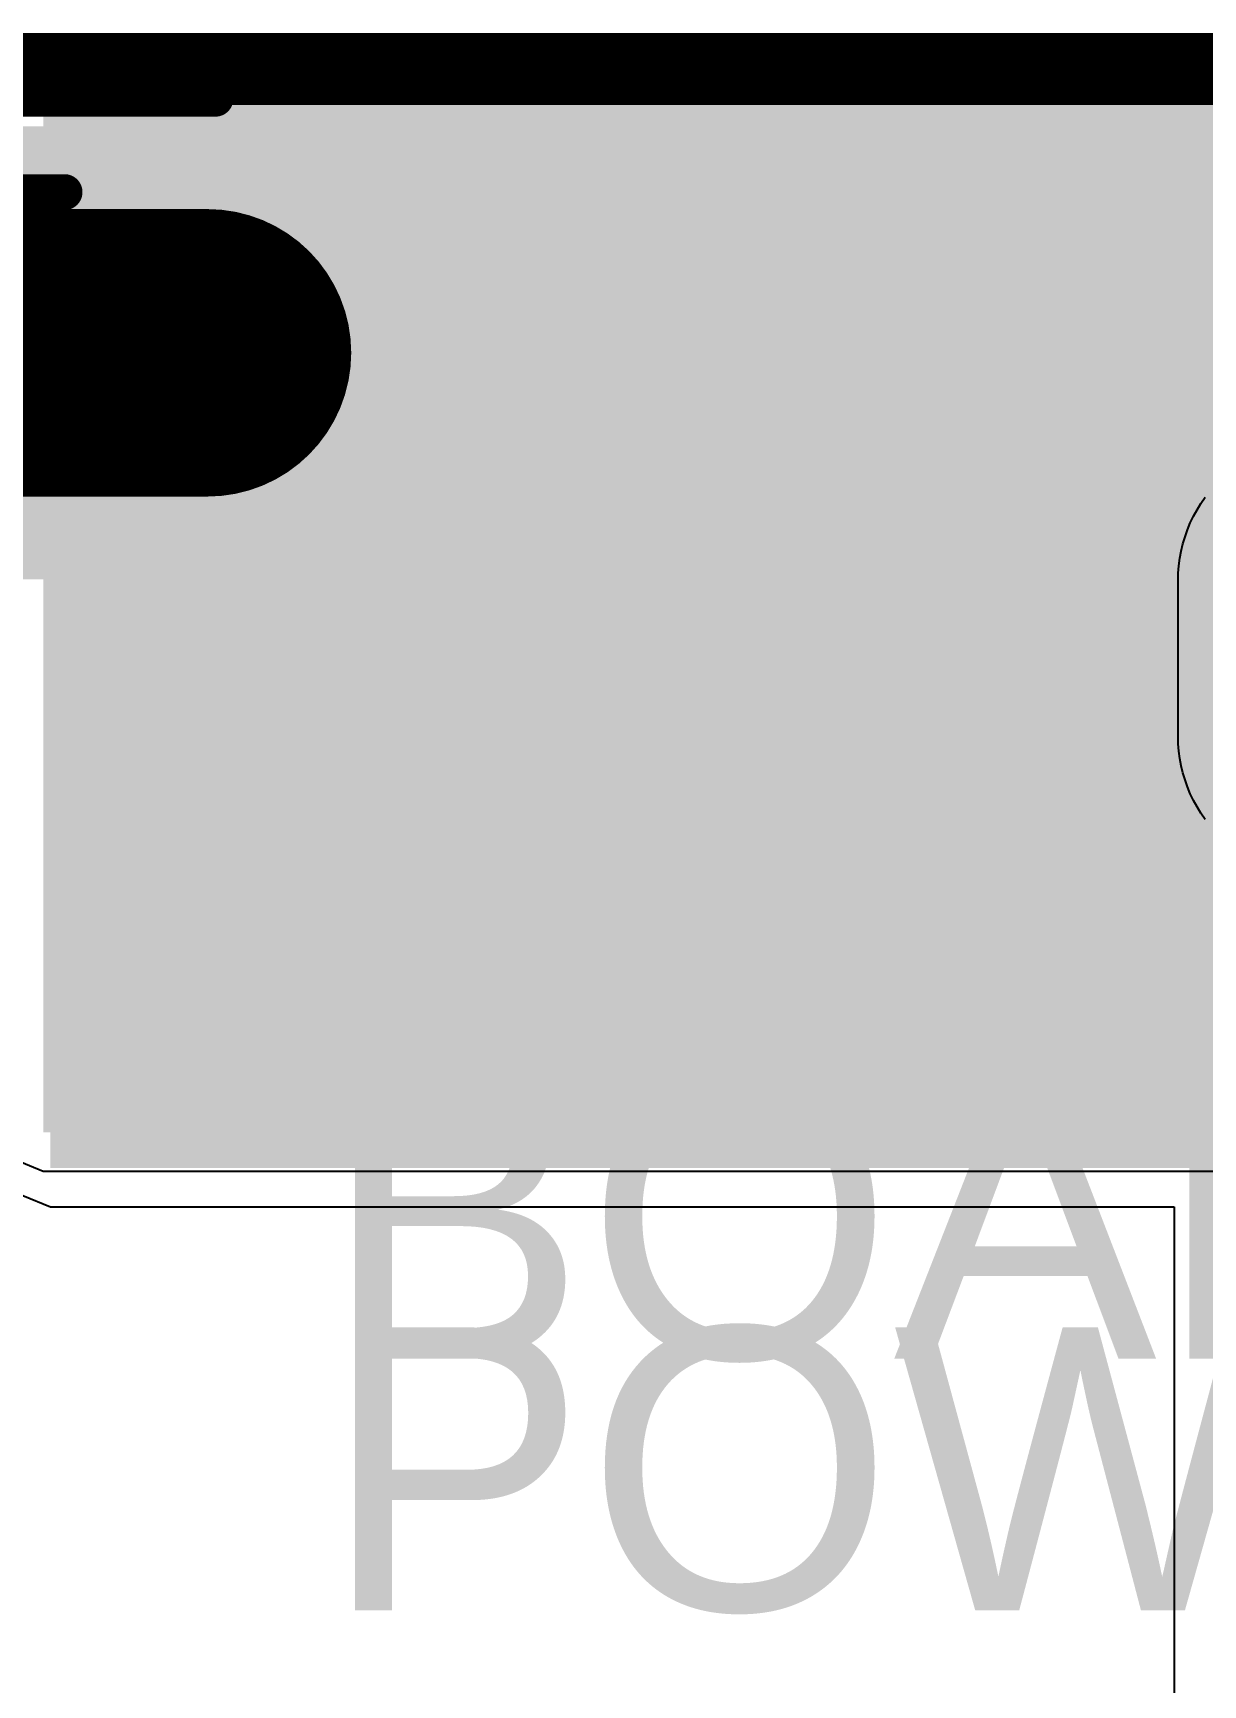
# Model space of a CAD drawing. Header units: millimetres. Extents: x -0.25 to 4.68, y -0.29 to 2.93.
# Drawn here: x 0.9806 to 1.1434, y 2.6501 to 2.8799 of the extents above; entities that cross this region are included whole.
import ezdxf

# ---------------------------------------------------------------- set-up
doc = ezdxf.new("R2010")
doc.units = ezdxf.units.MM
doc.header["$MEASUREMENT"] = 0
for name, color, linetype in [('BottomLayer', 5, 'Continuous'), ('BottomSolder', 6, 'Continuous'), ('Mechanical2', 216, 'Continuous'), ('TopLayer', 1, 'Continuous'), ('TopOverlay', 2, 'Continuous'), ('TopPaste', 8, 'Continuous'), ('TopSolder', 216, 'Continuous'), ('ViaHoleLayer', 16, 'Continuous')]:
    doc.layers.add(name, color=color, linetype=linetype)
doc.styles.add('Arial', font='arial.ttf', dxfattribs={"height": 0.2})

# ---------------------------------------------------------------- blocks, each defined once
blk = doc.blocks.new('XKNANO_113_122')
at = {"layer": 'TopLayer'}
blk.add_hatch(color=1, dxfattribs=at).paths.add_polyline_path([(-0.26969, -0.22402), (-0.24213, -0.22402), (-0.24213, -0.30669), (-0.26969, -0.30669)])
at = {"layer": 'TopPaste'}
blk.add_hatch(color=8, dxfattribs=at).paths.add_polyline_path([(-0.26969, -0.22402), (-0.24213, -0.22402), (-0.24213, -0.30669), (-0.26969, -0.30669)])
at = {"layer": 'TopSolder'}
blk.add_hatch(color=216, dxfattribs=at).paths.add_polyline_path([(-0.27369, -0.22002), (-0.23813, -0.22002), (-0.23813, -0.31069), (-0.27369, -0.31069)])
at = {"layer": 'TopOverlay', "const_width": 0.005}
for points in [[(0.236, -0.3), (-0.236, -0.3)], [(0.256, -0.313), (-0.257, -0.313)]]:
    blk.add_lwpolyline(points, dxfattribs=at)
at = {"layer": 'TopOverlay', "const_width": 0.0025}
for points in [[(-0.23725, -0.3, 1), (-0.23475, -0.3, 1)], [(-0.25825, -0.313, 1), (-0.25575, -0.313, 1)]]:
    blk.add_lwpolyline(points, format="xyb", close=True, dxfattribs=at)
blk = doc.blocks.new('10118194_0001LF__125')
at = {"layer": 'BottomSolder'}
h = blk.add_hatch(color=6, dxfattribs=at)
edge = h.paths.add_edge_path()
edge.add_arc((0.1378, -0.12106), 0.01975, 180, 360)
edge.add_line((0.15754, -0.12106), (0.15754, -0.09154))
edge.add_arc((0.1378, -0.09154), 0.01975, 0, 180)
edge.add_line((0.11805, -0.09154), (0.11805, -0.12106))
at = {"layer": 'TopSolder'}
h = blk.add_hatch(color=216, dxfattribs=at)
edge = h.paths.add_edge_path()
edge.add_arc((0.1378, -0.12106), 0.01975, 180, 360)
edge.add_line((0.15754, -0.12106), (0.15754, -0.09154))
edge.add_arc((0.1378, -0.09154), 0.01975, 0, 180)
edge.add_line((0.11805, -0.09154), (0.11805, -0.12106))
at = {"layer": 'TopLayer'}
for p, q in [((0.15373, -0.08388), (0.15431, -0.08473)), ((0.15431, -0.08473), (0.15485, -0.08561)), ((0.15485, -0.08561), (0.15534, -0.08651)), ((0.15534, -0.08651), (0.15578, -0.08744)), ((0.15578, -0.08744), (0.15618, -0.08839)), ((0.15618, -0.08839), (0.15652, -0.08936)), ((0.15652, -0.08936), (0.15681, -0.09034)), ((0.15681, -0.09034), (0.15705, -0.09134)), ((0.15705, -0.09134), (0.15724, -0.09235)), ((0.15724, -0.09235), (0.15737, -0.09337)), ((0.15737, -0.09337), (0.15745, -0.0944)), ((0.15745, -0.0944), (0.15748, -0.09547)), ((0.15748, -0.09547), (0.15748, -0.11713)), ((0.15748, -0.11713), (0.15745, -0.11816)), ((0.15737, -0.11918), (0.15724, -0.12021)), ((0.15745, -0.11816), (0.15737, -0.11918)), ((0.15705, -0.12122), (0.15681, -0.12222)), ((0.15724, -0.12021), (0.15705, -0.12122)), ((0.15652, -0.12321), (0.15617, -0.12418)), ((0.15681, -0.12222), (0.15652, -0.12321)), ((0.15533, -0.12606), (0.15484, -0.12697)), ((0.15578, -0.12513), (0.15533, -0.12606)), ((0.15617, -0.12418), (0.15578, -0.12513)), ((0.1543, -0.12785), (0.15372, -0.1287)), ((0.15484, -0.12697), (0.1543, -0.12785))]:
    blk.add_line(p, q, dxfattribs=at)

msp = doc.modelspace()

# ---------------------------------------------------------------- hatches: boundary and pattern name
at = {"layer": 'BottomLayer'}
msp.add_hatch(color=5, dxfattribs=at).paths.add_polyline_path([(0.982, 2.727), (1.25582, 2.727), (1.25582, 2.86995), (0.982, 2.86995)])
h = msp.add_hatch(color=5, dxfattribs=at)
edge = h.paths.add_edge_path()
edge.add_arc((1.03182, 2.85295), 0.01181, 0, 360)
h = msp.add_hatch(color=5, dxfattribs=at)
edge = h.paths.add_edge_path()
edge.add_arc((1.05642, 2.85295), 0.01181, 0, 360)
h = msp.add_hatch(color=5, dxfattribs=at)
edge = h.paths.add_edge_path()
edge.add_arc((1.13022, 2.85295), 0.01181, 0, 360)
h = msp.add_hatch(color=5, dxfattribs=at)
edge = h.paths.add_edge_path()
edge.add_arc((1.0804, 2.852), 0.01181, 0, 360)
h = msp.add_hatch(color=5, dxfattribs=at)
edge = h.paths.add_edge_path()
edge.add_arc((1.105, 2.852), 0.01181, 0, 360)
h = msp.add_hatch(color=5, dxfattribs=at)
edge = h.paths.add_edge_path()
edge.add_arc((1.03182, 2.82695), 0.01181, 0, 360)
h = msp.add_hatch(color=5, dxfattribs=at)
edge = h.paths.add_edge_path()
edge.add_arc((1.05642, 2.82695), 0.01181, 0, 360)
h = msp.add_hatch(color=5, dxfattribs=at)
edge = h.paths.add_edge_path()
edge.add_arc((1.0804, 2.825), 0.01181, 0, 360)
h = msp.add_hatch(color=5, dxfattribs=at)
edge = h.paths.add_edge_path()
edge.add_arc((1.105, 2.825), 0.01181, 0, 360)
h = msp.add_hatch(color=5, dxfattribs=at)
edge = h.paths.add_edge_path()
edge.add_arc((1.13022, 2.82695), 0.01181, 0, 360)
h = msp.add_hatch(color=5, dxfattribs=at)
edge = h.paths.add_edge_path()
edge.add_arc((1.03182, 2.79995), 0.01181, 0, 360)
h = msp.add_hatch(color=5, dxfattribs=at)
edge = h.paths.add_edge_path()
edge.add_arc((1.05642, 2.79995), 0.01181, 0, 360)
h = msp.add_hatch(color=5, dxfattribs=at)
edge = h.paths.add_edge_path()
edge.add_arc((1.13022, 2.79995), 0.01181, 0, 360)
h = msp.add_hatch(color=5, dxfattribs=at)
edge = h.paths.add_edge_path()
edge.add_arc((1.0804, 2.799), 0.01181, 0, 360)
h = msp.add_hatch(color=5, dxfattribs=at)
edge = h.paths.add_edge_path()
edge.add_arc((1.105, 2.799), 0.01181, 0, 360)
h = msp.add_hatch(color=5, dxfattribs=at)
edge = h.paths.add_edge_path()
edge.add_arc((1.07982, 2.77495), 0.01181, 0, 360)
h = msp.add_hatch(color=5, dxfattribs=at)
edge = h.paths.add_edge_path()
edge.add_arc((1.10442, 2.77495), 0.01181, 0, 360)
h = msp.add_hatch(color=5, dxfattribs=at)
edge = h.paths.add_edge_path()
edge.add_arc((1.03182, 2.77395), 0.01181, 0, 360)
h = msp.add_hatch(color=5, dxfattribs=at)
edge = h.paths.add_edge_path()
edge.add_arc((1.05642, 2.77395), 0.01181, 0, 360)
h = msp.add_hatch(color=5, dxfattribs=at)
edge = h.paths.add_edge_path()
edge.add_arc((1.13022, 2.77395), 0.01181, 0, 360)
h = msp.add_hatch(color=5, dxfattribs=at)
edge = h.paths.add_edge_path()
edge.add_arc((1.03182, 2.74695), 0.01181, 0, 360)
h = msp.add_hatch(color=5, dxfattribs=at)
edge = h.paths.add_edge_path()
edge.add_arc((1.05642, 2.74695), 0.01181, 0, 360)
h = msp.add_hatch(color=5, dxfattribs=at)
edge = h.paths.add_edge_path()
edge.add_arc((1.07982, 2.74795), 0.01181, 0, 360)
h = msp.add_hatch(color=5, dxfattribs=at)
edge = h.paths.add_edge_path()
edge.add_arc((1.10442, 2.74795), 0.01181, 0, 360)
h = msp.add_hatch(color=5, dxfattribs=at)
edge = h.paths.add_edge_path()
edge.add_arc((1.13022, 2.74695), 0.01181, 0, 360)
at = {"layer": 'BottomSolder'}
h = msp.add_hatch(color=6, dxfattribs=at)
edge = h.paths.add_edge_path()
edge.add_arc((1.03182, 2.85295), 0.00591, 0, 360)
h = msp.add_hatch(color=6, dxfattribs=at)
edge = h.paths.add_edge_path()
edge.add_arc((1.05642, 2.85295), 0.00591, 0, 360)
h = msp.add_hatch(color=6, dxfattribs=at)
edge = h.paths.add_edge_path()
edge.add_arc((1.0804, 2.852), 0.00591, 0, 360)
h = msp.add_hatch(color=6, dxfattribs=at)
edge = h.paths.add_edge_path()
edge.add_arc((1.105, 2.852), 0.00591, 0, 360)
h = msp.add_hatch(color=6, dxfattribs=at)
edge = h.paths.add_edge_path()
edge.add_arc((1.13022, 2.85295), 0.00591, 0, 360)
h = msp.add_hatch(color=6, dxfattribs=at)
edge = h.paths.add_edge_path()
edge.add_arc((1.03182, 2.82695), 0.00591, 0, 360)
h = msp.add_hatch(color=6, dxfattribs=at)
edge = h.paths.add_edge_path()
edge.add_arc((1.05642, 2.82695), 0.00591, 0, 360)
h = msp.add_hatch(color=6, dxfattribs=at)
edge = h.paths.add_edge_path()
edge.add_arc((1.13022, 2.82695), 0.00591, 0, 360)
h = msp.add_hatch(color=6, dxfattribs=at)
edge = h.paths.add_edge_path()
edge.add_arc((1.0804, 2.825), 0.00591, 0, 360)
h = msp.add_hatch(color=6, dxfattribs=at)
edge = h.paths.add_edge_path()
edge.add_arc((1.105, 2.825), 0.00591, 0, 360)
h = msp.add_hatch(color=6, dxfattribs=at)
edge = h.paths.add_edge_path()
edge.add_arc((1.03182, 2.79995), 0.00591, 0, 360)
h = msp.add_hatch(color=6, dxfattribs=at)
edge = h.paths.add_edge_path()
edge.add_arc((1.05642, 2.79995), 0.00591, 0, 360)
h = msp.add_hatch(color=6, dxfattribs=at)
edge = h.paths.add_edge_path()
edge.add_arc((1.0804, 2.799), 0.00591, 0, 360)
h = msp.add_hatch(color=6, dxfattribs=at)
edge = h.paths.add_edge_path()
edge.add_arc((1.105, 2.799), 0.00591, 0, 360)
h = msp.add_hatch(color=6, dxfattribs=at)
edge = h.paths.add_edge_path()
edge.add_arc((1.13022, 2.79995), 0.00591, 0, 360)
h = msp.add_hatch(color=6, dxfattribs=at)
edge = h.paths.add_edge_path()
edge.add_arc((1.03182, 2.77395), 0.00591, 0, 360)
h = msp.add_hatch(color=6, dxfattribs=at)
edge = h.paths.add_edge_path()
edge.add_arc((1.05642, 2.77395), 0.00591, 0, 360)
h = msp.add_hatch(color=6, dxfattribs=at)
edge = h.paths.add_edge_path()
edge.add_arc((1.07982, 2.77495), 0.00591, 0, 360)
h = msp.add_hatch(color=6, dxfattribs=at)
edge = h.paths.add_edge_path()
edge.add_arc((1.10442, 2.77495), 0.00591, 0, 360)
h = msp.add_hatch(color=6, dxfattribs=at)
edge = h.paths.add_edge_path()
edge.add_arc((1.13022, 2.77395), 0.00591, 0, 360)
h = msp.add_hatch(color=6, dxfattribs=at)
edge = h.paths.add_edge_path()
edge.add_arc((1.07982, 2.74795), 0.00591, 0, 360)
h = msp.add_hatch(color=6, dxfattribs=at)
edge = h.paths.add_edge_path()
edge.add_arc((1.10442, 2.74795), 0.00591, 0, 360)
h = msp.add_hatch(color=6, dxfattribs=at)
edge = h.paths.add_edge_path()
edge.add_arc((1.03182, 2.74695), 0.00591, 0, 360)
h = msp.add_hatch(color=6, dxfattribs=at)
edge = h.paths.add_edge_path()
edge.add_arc((1.05642, 2.74695), 0.00591, 0, 360)
h = msp.add_hatch(color=6, dxfattribs=at)
edge = h.paths.add_edge_path()
edge.add_arc((1.13022, 2.74695), 0.00591, 0, 360)
at = {"layer": 'TopLayer'}
for points in [[(0.13597, 2.80395), (1.832, 2.80395), (1.832, 2.86695), (0.13597, 2.86695)], [(0.982, 2.759), (1.831, 2.759), (1.831, 2.81695), (0.982, 2.81695)], [(0.983, 2.722), (1.169, 2.722), (1.169, 2.781), (0.983, 2.781)]]:
    msp.add_hatch(color=1, dxfattribs=at).paths.add_polyline_path(points)
h = msp.add_hatch(color=1, dxfattribs=at)
edge = h.paths.add_edge_path()
edge.add_arc((1.03182, 2.85295), 0.01181, 0, 360)
h = msp.add_hatch(color=1, dxfattribs=at)
edge = h.paths.add_edge_path()
edge.add_arc((1.05642, 2.85295), 0.01181, 0, 360)
h = msp.add_hatch(color=1, dxfattribs=at)
edge = h.paths.add_edge_path()
edge.add_arc((1.13022, 2.85295), 0.01181, 0, 360)
h = msp.add_hatch(color=1, dxfattribs=at)
edge = h.paths.add_edge_path()
edge.add_arc((1.0804, 2.852), 0.01181, 0, 360)
h = msp.add_hatch(color=1, dxfattribs=at)
edge = h.paths.add_edge_path()
edge.add_arc((1.105, 2.852), 0.01181, 0, 360)
h = msp.add_hatch(color=1, dxfattribs=at)
edge = h.paths.add_edge_path()
edge.add_arc((1.03182, 2.82695), 0.01181, 0, 360)
h = msp.add_hatch(color=1, dxfattribs=at)
edge = h.paths.add_edge_path()
edge.add_arc((1.05642, 2.82695), 0.01181, 0, 360)
h = msp.add_hatch(color=1, dxfattribs=at)
edge = h.paths.add_edge_path()
edge.add_arc((1.0804, 2.825), 0.01181, 0, 360)
h = msp.add_hatch(color=1, dxfattribs=at)
edge = h.paths.add_edge_path()
edge.add_arc((1.105, 2.825), 0.01181, 0, 360)
h = msp.add_hatch(color=1, dxfattribs=at)
edge = h.paths.add_edge_path()
edge.add_arc((1.13022, 2.82695), 0.01181, 0, 360)
h = msp.add_hatch(color=1, dxfattribs=at)
edge = h.paths.add_edge_path()
edge.add_arc((1.03182, 2.79995), 0.01181, 0, 360)
h = msp.add_hatch(color=1, dxfattribs=at)
edge = h.paths.add_edge_path()
edge.add_arc((1.05642, 2.79995), 0.01181, 0, 360)
h = msp.add_hatch(color=1, dxfattribs=at)
edge = h.paths.add_edge_path()
edge.add_arc((1.13022, 2.79995), 0.01181, 0, 360)
h = msp.add_hatch(color=1, dxfattribs=at)
edge = h.paths.add_edge_path()
edge.add_arc((1.0804, 2.799), 0.01181, 0, 360)
h = msp.add_hatch(color=1, dxfattribs=at)
edge = h.paths.add_edge_path()
edge.add_arc((1.105, 2.799), 0.01181, 0, 360)
h = msp.add_hatch(color=1, dxfattribs=at)
edge = h.paths.add_edge_path()
edge.add_arc((1.07982, 2.77495), 0.01181, 0, 360)
h = msp.add_hatch(color=1, dxfattribs=at)
edge = h.paths.add_edge_path()
edge.add_arc((1.10442, 2.77495), 0.01181, 0, 360)
h = msp.add_hatch(color=1, dxfattribs=at)
edge = h.paths.add_edge_path()
edge.add_arc((1.03182, 2.77395), 0.01181, 0, 360)
h = msp.add_hatch(color=1, dxfattribs=at)
edge = h.paths.add_edge_path()
edge.add_arc((1.05642, 2.77395), 0.01181, 0, 360)
h = msp.add_hatch(color=1, dxfattribs=at)
edge = h.paths.add_edge_path()
edge.add_arc((1.13022, 2.77395), 0.01181, 0, 360)
h = msp.add_hatch(color=1, dxfattribs=at)
edge = h.paths.add_edge_path()
edge.add_arc((1.03182, 2.74695), 0.01181, 0, 360)
h = msp.add_hatch(color=1, dxfattribs=at)
edge = h.paths.add_edge_path()
edge.add_arc((1.05642, 2.74695), 0.01181, 0, 360)
h = msp.add_hatch(color=1, dxfattribs=at)
edge = h.paths.add_edge_path()
edge.add_arc((1.07982, 2.74795), 0.01181, 0, 360)
h = msp.add_hatch(color=1, dxfattribs=at)
edge = h.paths.add_edge_path()
edge.add_arc((1.10442, 2.74795), 0.01181, 0, 360)
h = msp.add_hatch(color=1, dxfattribs=at)
edge = h.paths.add_edge_path()
edge.add_arc((1.13022, 2.74695), 0.01181, 0, 360)
at = {"layer": 'TopSolder'}
h = msp.add_hatch(color=216, dxfattribs=at)
edge = h.paths.add_edge_path()
edge.add_arc((1.03182, 2.85295), 0.00591, 0, 360)
h = msp.add_hatch(color=216, dxfattribs=at)
edge = h.paths.add_edge_path()
edge.add_arc((1.05642, 2.85295), 0.00591, 0, 360)
h = msp.add_hatch(color=216, dxfattribs=at)
edge = h.paths.add_edge_path()
edge.add_arc((1.0804, 2.852), 0.00591, 0, 360)
h = msp.add_hatch(color=216, dxfattribs=at)
edge = h.paths.add_edge_path()
edge.add_arc((1.105, 2.852), 0.00591, 0, 360)
h = msp.add_hatch(color=216, dxfattribs=at)
edge = h.paths.add_edge_path()
edge.add_arc((1.13022, 2.85295), 0.00591, 0, 360)
h = msp.add_hatch(color=216, dxfattribs=at)
edge = h.paths.add_edge_path()
edge.add_arc((1.03182, 2.82695), 0.00591, 0, 360)
h = msp.add_hatch(color=216, dxfattribs=at)
edge = h.paths.add_edge_path()
edge.add_arc((1.05642, 2.82695), 0.00591, 0, 360)
h = msp.add_hatch(color=216, dxfattribs=at)
edge = h.paths.add_edge_path()
edge.add_arc((1.13022, 2.82695), 0.00591, 0, 360)
h = msp.add_hatch(color=216, dxfattribs=at)
edge = h.paths.add_edge_path()
edge.add_arc((1.0804, 2.825), 0.00591, 0, 360)
h = msp.add_hatch(color=216, dxfattribs=at)
edge = h.paths.add_edge_path()
edge.add_arc((1.105, 2.825), 0.00591, 0, 360)
h = msp.add_hatch(color=216, dxfattribs=at)
edge = h.paths.add_edge_path()
edge.add_arc((1.03182, 2.79995), 0.00591, 0, 360)
h = msp.add_hatch(color=216, dxfattribs=at)
edge = h.paths.add_edge_path()
edge.add_arc((1.05642, 2.79995), 0.00591, 0, 360)
h = msp.add_hatch(color=216, dxfattribs=at)
edge = h.paths.add_edge_path()
edge.add_arc((1.0804, 2.799), 0.00591, 0, 360)
h = msp.add_hatch(color=216, dxfattribs=at)
edge = h.paths.add_edge_path()
edge.add_arc((1.105, 2.799), 0.00591, 0, 360)
h = msp.add_hatch(color=216, dxfattribs=at)
edge = h.paths.add_edge_path()
edge.add_arc((1.13022, 2.79995), 0.00591, 0, 360)
h = msp.add_hatch(color=216, dxfattribs=at)
edge = h.paths.add_edge_path()
edge.add_arc((1.03182, 2.77395), 0.00591, 0, 360)
h = msp.add_hatch(color=216, dxfattribs=at)
edge = h.paths.add_edge_path()
edge.add_arc((1.05642, 2.77395), 0.00591, 0, 360)
h = msp.add_hatch(color=216, dxfattribs=at)
edge = h.paths.add_edge_path()
edge.add_arc((1.07982, 2.77495), 0.00591, 0, 360)
h = msp.add_hatch(color=216, dxfattribs=at)
edge = h.paths.add_edge_path()
edge.add_arc((1.10442, 2.77495), 0.00591, 0, 360)
h = msp.add_hatch(color=216, dxfattribs=at)
edge = h.paths.add_edge_path()
edge.add_arc((1.13022, 2.77395), 0.00591, 0, 360)
h = msp.add_hatch(color=216, dxfattribs=at)
edge = h.paths.add_edge_path()
edge.add_arc((1.07982, 2.74795), 0.00591, 0, 360)
h = msp.add_hatch(color=216, dxfattribs=at)
edge = h.paths.add_edge_path()
edge.add_arc((1.10442, 2.74795), 0.00591, 0, 360)
h = msp.add_hatch(color=216, dxfattribs=at)
edge = h.paths.add_edge_path()
edge.add_arc((1.03182, 2.74695), 0.00591, 0, 360)
h = msp.add_hatch(color=216, dxfattribs=at)
edge = h.paths.add_edge_path()
edge.add_arc((1.05642, 2.74695), 0.00591, 0, 360)
h = msp.add_hatch(color=216, dxfattribs=at)
edge = h.paths.add_edge_path()
edge.add_arc((1.13022, 2.74695), 0.00591, 0, 360)
at = {"layer": 'ViaHoleLayer'}
h = msp.add_hatch(color=16, dxfattribs=at)
edge = h.paths.add_edge_path()
edge.add_arc((1.03182, 2.85295), 0.00591, 0, 360)
h = msp.add_hatch(color=16, dxfattribs=at)
edge = h.paths.add_edge_path()
edge.add_arc((1.05642, 2.85295), 0.00591, 0, 360)
h = msp.add_hatch(color=16, dxfattribs=at)
edge = h.paths.add_edge_path()
edge.add_arc((1.0804, 2.852), 0.00591, 0, 360)
h = msp.add_hatch(color=16, dxfattribs=at)
edge = h.paths.add_edge_path()
edge.add_arc((1.105, 2.852), 0.00591, 0, 360)
h = msp.add_hatch(color=16, dxfattribs=at)
edge = h.paths.add_edge_path()
edge.add_arc((1.13022, 2.85295), 0.00591, 0, 360)
h = msp.add_hatch(color=16, dxfattribs=at)
edge = h.paths.add_edge_path()
edge.add_arc((1.03182, 2.82695), 0.00591, 0, 360)
h = msp.add_hatch(color=16, dxfattribs=at)
edge = h.paths.add_edge_path()
edge.add_arc((1.05642, 2.82695), 0.00591, 0, 360)
h = msp.add_hatch(color=16, dxfattribs=at)
edge = h.paths.add_edge_path()
edge.add_arc((1.13022, 2.82695), 0.00591, 0, 360)
h = msp.add_hatch(color=16, dxfattribs=at)
edge = h.paths.add_edge_path()
edge.add_arc((1.0804, 2.825), 0.00591, 0, 360)
h = msp.add_hatch(color=16, dxfattribs=at)
edge = h.paths.add_edge_path()
edge.add_arc((1.105, 2.825), 0.00591, 0, 360)
h = msp.add_hatch(color=16, dxfattribs=at)
edge = h.paths.add_edge_path()
edge.add_arc((1.03182, 2.79995), 0.00591, 0, 360)
h = msp.add_hatch(color=16, dxfattribs=at)
edge = h.paths.add_edge_path()
edge.add_arc((1.05642, 2.79995), 0.00591, 0, 360)
h = msp.add_hatch(color=16, dxfattribs=at)
edge = h.paths.add_edge_path()
edge.add_arc((1.0804, 2.799), 0.00591, 0, 360)
h = msp.add_hatch(color=16, dxfattribs=at)
edge = h.paths.add_edge_path()
edge.add_arc((1.105, 2.799), 0.00591, 0, 360)
h = msp.add_hatch(color=16, dxfattribs=at)
edge = h.paths.add_edge_path()
edge.add_arc((1.13022, 2.79995), 0.00591, 0, 360)
h = msp.add_hatch(color=16, dxfattribs=at)
edge = h.paths.add_edge_path()
edge.add_arc((1.03182, 2.77395), 0.00591, 0, 360)
h = msp.add_hatch(color=16, dxfattribs=at)
edge = h.paths.add_edge_path()
edge.add_arc((1.05642, 2.77395), 0.00591, 0, 360)
h = msp.add_hatch(color=16, dxfattribs=at)
edge = h.paths.add_edge_path()
edge.add_arc((1.07982, 2.77495), 0.00591, 0, 360)
h = msp.add_hatch(color=16, dxfattribs=at)
edge = h.paths.add_edge_path()
edge.add_arc((1.10442, 2.77495), 0.00591, 0, 360)
h = msp.add_hatch(color=16, dxfattribs=at)
edge = h.paths.add_edge_path()
edge.add_arc((1.13022, 2.77395), 0.00591, 0, 360)
h = msp.add_hatch(color=16, dxfattribs=at)
edge = h.paths.add_edge_path()
edge.add_arc((1.07982, 2.74795), 0.00591, 0, 360)
h = msp.add_hatch(color=16, dxfattribs=at)
edge = h.paths.add_edge_path()
edge.add_arc((1.10442, 2.74795), 0.00591, 0, 360)
h = msp.add_hatch(color=16, dxfattribs=at)
edge = h.paths.add_edge_path()
edge.add_arc((1.03182, 2.74695), 0.00591, 0, 360)
h = msp.add_hatch(color=16, dxfattribs=at)
edge = h.paths.add_edge_path()
edge.add_arc((1.05642, 2.74695), 0.00591, 0, 360)
h = msp.add_hatch(color=16, dxfattribs=at)
edge = h.paths.add_edge_path()
edge.add_arc((1.13022, 2.74695), 0.00591, 0, 360)

# ---------------------------------------------------------------- linework, layer by layer
at = {"layer": 'BottomLayer'}
for p, q in [((0.97817, 2.72317), (0.982, 2.72159)), ((0.982, 2.72159), (1.15459, 2.72159))]:
    msp.add_line(p, q, dxfattribs=at)
at = {"layer": 'Mechanical2', "const_width": 0.01}
msp.add_lwpolyline([(-0.13518, 2.87495), (4.60723, 2.87495)], dxfattribs=at)
at = {"layer": 'TopLayer'}
for p, q in [((0.97917, 2.71817), (0.983, 2.71659)), ((0.983, 2.71659), (1.13941, 2.71659)), ((1.13941, 2.71659), (1.13941, 2.69995)), ((1.13941, 2.69995), (1.13941, 2.649))]:
    msp.add_line(p, q, dxfattribs=at)
at = {"layer": 'TopLayer', "const_width": 0.04}
msp.add_lwpolyline([(0.74332, 2.83545), (1.00488, 2.83545)], dxfattribs=at)
at = {"layer": 'TopLayer', "const_width": 0.02}
msp.add_lwpolyline([(0.99488, 2.83545, 1), (1.01488, 2.83545, 1)], format="xyb", close=True, dxfattribs=at)

# ---------------------------------------------------------------- block references
at = {"rotation": 180}
for name, p in [('10118194_0001LF__125', (1.29745, 2.68665)), ('XKNANO_113_122', (0.74897, 2.55781))]:
    msp.add_blockref(name, p, dxfattribs=at)

# ---------------------------------------------------------------- texts
at = {"layer": 'TopOverlay', "style": 'Arial'}
for s, p in [('BOARD', (1.02089, 2.69546)), ('POWER', (1.02089, 2.66046))]:
    msp.add_text(s, height=0.03937, dxfattribs=at).set_placement(p)

doc.saveas('drawing.dxf')
